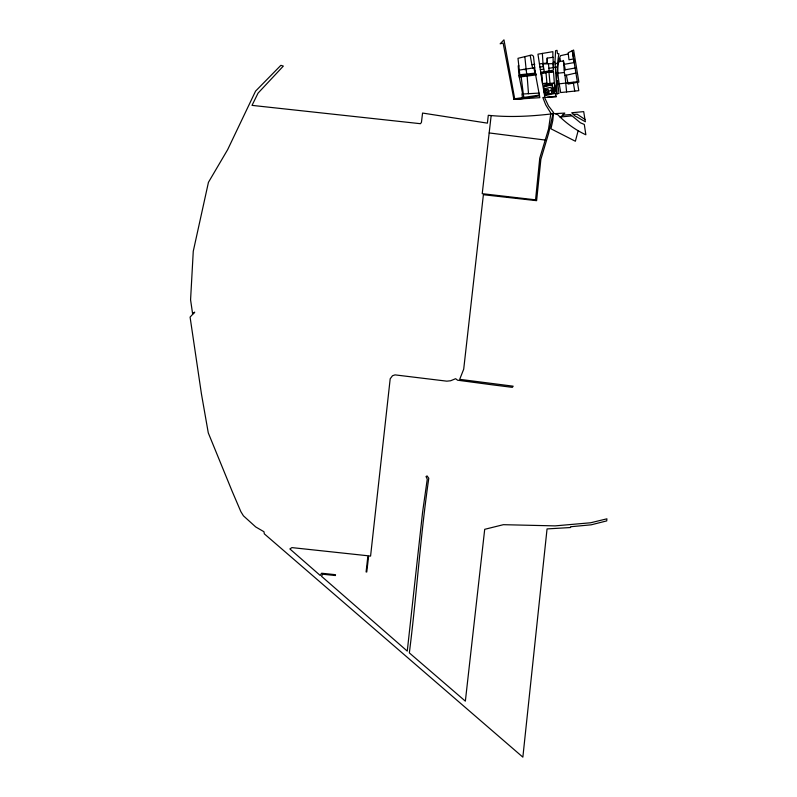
<?xml version="1.0" encoding="UTF-8"?>
<svg xmlns="http://www.w3.org/2000/svg" width="797" height="797" viewBox="0 0 797 797"><rect width="100%" height="100%" fill="white"/><g stroke="black" fill="none" stroke-linecap="round" stroke-linejoin="round"><path stroke-width="1.2" d="M552.909 57.304L552.869 51.666L537.945 54.176L542.508 83.565L546.911 83.117L545.985 72.547L553.507 71.7L554.941 90.918L553.885 91.107L554.413 93.568M556.316 81.424L554.961 62.196L555.599 50.679L557.053 50.341L557.442 53.648L558.946 53.728C556.436 66.012 557.85 78.664 554.941 90.918M566.607 91.924L560.66 92.542C558.817 80.716 555.429 67.038 560.54 55.67L568.281 53.927L568.201 52.732L573.621 50.042L578.871 82.071L568.131 84.064L566.368 75.217L565.003 75.536L566.607 91.924L578.801 90.659L572.276 50.719L574.159 62.584L563.728 64.408L564.356 72.517L565.003 75.536L575.803 73.045M535.295 73.115L533.472 56.179L531.768 54.963L517.99 58.32L519.793 74.759L535.295 73.115L539.848 97.672L513.906 99.336L503.126 43.098L500.157 43.805L503.963 39.85L514.693 98.798L539.439 95.072M491.161 115.525L482.225 193.681L535.564 199.828L539.748 158.204L548.575 128.895L550.857 113.264L545.726 104.835L542.837 97.503L544.52 97.403L548.505 105.941L553.307 112.218L548.615 133.348L540.864 159.34L536.61 200.675L483.39 194.717L463.705 369.18L459.69 379.342L513.168 386.186L512.361 387.352L492.098 384.802L457.538 380.199L455.635 378.695L450.614 380.767L446.808 381.165L395.043 374.879L392.493 375.736L390.191 378.784L370.575 556.107L368.662 555.898L366.759 572.007L366.092 571.937L367.925 555.768L291.911 547.609L289.879 548.944L320.274 575.504L321.55 573.222L335.497 574.697L335.398 575.534L322.566 574.209L321.54 576.321L407.267 651.109L422.609 512.043L427.262 479.146L426.026 476.546L427.053 475.919L428.786 478.27C420.368 536.072 416.721 594.811 409.339 652.902L465.358 701.151L484.706 529.318L503.365 524.685L555.041 525.881L590.627 522.772L606.916 518.817L606.726 520.899L591.195 524.815L570.582 526.747L570.542 527.524L547.051 528.919L522.862 757.15L264.325 533.851L263.956 531.729L255.727 526.956L243.434 515.828L240.863 511.654L232.106 491.171L208.286 432.91L201.442 393.957L190.084 317.096L194.737 312.145L192.635 313.998L190.573 299.841L193.263 251.274L208.445 182.314L227.653 149.647L255.558 91.147L280.883 65.324L283.333 66.091L258.049 93.139L252.021 105.373L420.497 123.704L421.454 122.31L422.559 113.054L487.405 123.146L488.302 115.286C509.811 117.538 531.549 116.322 552.929 113.752M556.645 83.854L555.848 90.728L556.665 93.926L558.976 93.369L557.472 80.517L556.645 83.854L557.82 83.834M546.911 83.117L546.822 83.645L548.615 83.585M578.134 130.788L575.374 141.238L550.946 128.795L552.829 120.377L553.507 113.164L557.641 114.589C565.631 122.818 575.344 129.911 585.855 134.783L584.311 124.452L580.455 122.818L570.473 114.549L562.612 115.196M560.221 117.488L564.784 113.094L554.911 113.642M558.408 62.276L560.331 61.299L563.409 61.09L563.399 60.403L565.272 69.787L575.026 68.044M555.14 63.969L557.392 63.043M547.32 97.274L556.077 96.248L556.226 96.875L544.899 97.383L542.548 83.854L554.224 83.296L550.01 83.516L548.944 72.198M544.271 88.706L552.69 86.923M548.495 91.077L551.385 90.459M545.148 92.841L547.041 92.432L547.439 94.325M551.673 91.456L553.566 91.057M548.734 92.203L544.391 93.119L543.773 90.22L548.117 89.304L549.103 93.966M551.624 91.585L554.523 90.978L553.905 88.078L551.016 88.686L552.072 93.339M544.54 95.66L555.379 93.369L556.077 96.248M559.185 58.769L560.062 58.589L560.331 61.299M541.113 74.729L541.93 74.569L542.508 83.565M534.767 73.155L534.837 70.564M540.735 72.348L553.397 70.186L553.068 57.284L547.16 58.121L547.23 63.063L539.41 63.88M564.346 69.967L565.272 69.787M573.591 58.968L568.988 59.785L568.281 53.927M548.894 68.313L557.501 66.888M539.559 95.809L521.696 98.768L513.906 99.336M519.285 70.096L534.687 67.705M558.827 83.894L577.257 81.702M540.316 69.608L543.763 69.1L544.331 71.64M539.131 93.08L528.491 93.697L527.066 74.918L519.016 75.845L519.265 77.06L536.351 74.888L536.202 73.872L519.016 75.845L518.199 65.792L518.937 65.912M554.961 62.196L553.228 62.405L553.317 67.586M545.985 72.547L540.864 73.175L553.507 71.7M558.328 73.145L564.356 72.517M560.729 117L571.519 115.874M530.164 55.352L531.888 64.647L534.727 64.368M543.763 69.1L543.175 63.949L553.248 63.621M539.878 66.988L543.195 66.749L542.358 53.409M521.178 76.821L523.31 93.986L528.491 93.697M573.372 114.409L577.148 114.22L584.948 119.411L585.397 121.782L574.697 115.744L571.728 112.756L583.693 111.62L584.948 119.411M555.738 73.234L557.322 73.274M545.457 140.083L489.209 132.94M523.509 69.419L526.169 69.737L526.678 73.782M531.888 64.647L532.635 68.014M552.46 88.387L553.078 91.276M547.718 84.552L547.957 85.707M546.672 89.613L547.28 92.502M545.218 89.922L545.835 92.811M519.265 77.06L522.593 93.737L521.945 93.887L522.443 97.642M574.737 91.077L573.272 82.31M523.31 93.986L523.818 97.463M534.01 67.805L534.398 70.654M526.169 69.737L524.844 56.657M563.409 61.09L563.728 64.408M548.466 63.76L549.133 70.903M556.615 84.103L557.153 93.807M547.16 58.121L547.24 63.571M551.185 83.815L544.241 85.279L544.481 86.445L551.434 84.97L551.185 83.815M552.191 84.532L543.773 86.315L545.547 94.723L553.965 92.94L552.191 84.532"/></g></svg>
